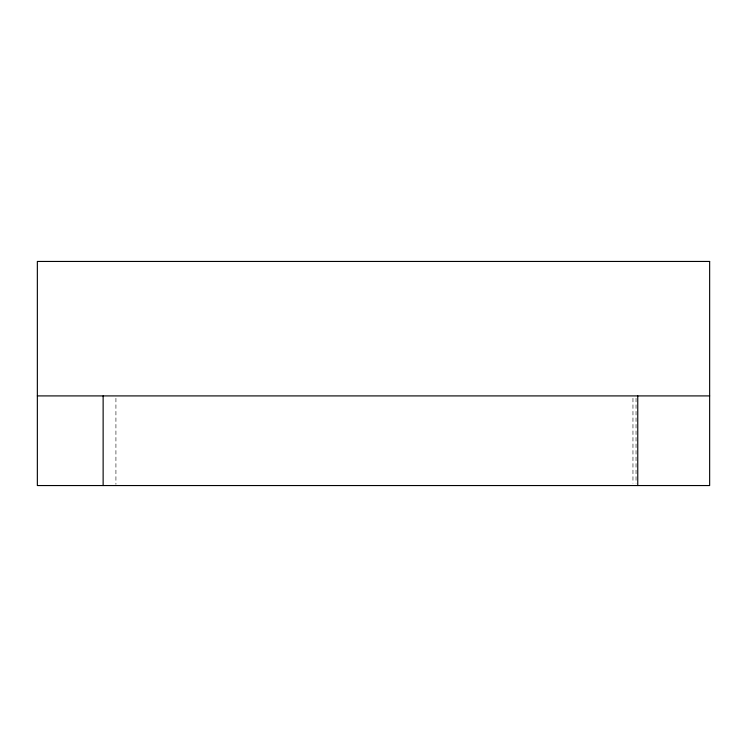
<?xml version="1.0" encoding="UTF-8"?>
<svg xmlns="http://www.w3.org/2000/svg" width="747" height="747" viewBox="0 0 747 747"><rect width="100%" height="100%" fill="white"/><g stroke="black" fill="none" stroke-linecap="round" stroke-linejoin="round"><path stroke-width="0.56" stroke-dasharray="3.73 2.8" d="M636.042 398.235L636.042 483.225M632.961 398.235L632.961 483.225M115.925 398.235L115.925 484.383"/><path stroke-width="1.12" d="M37.35 395.91L709.65 395.91M637.761 395.91L637.761 485.55M103.133 395.91L103.133 485.55M709.65 261.45L37.35 261.45L37.35 485.55L709.65 485.55L709.65 261.45"/></g></svg>
